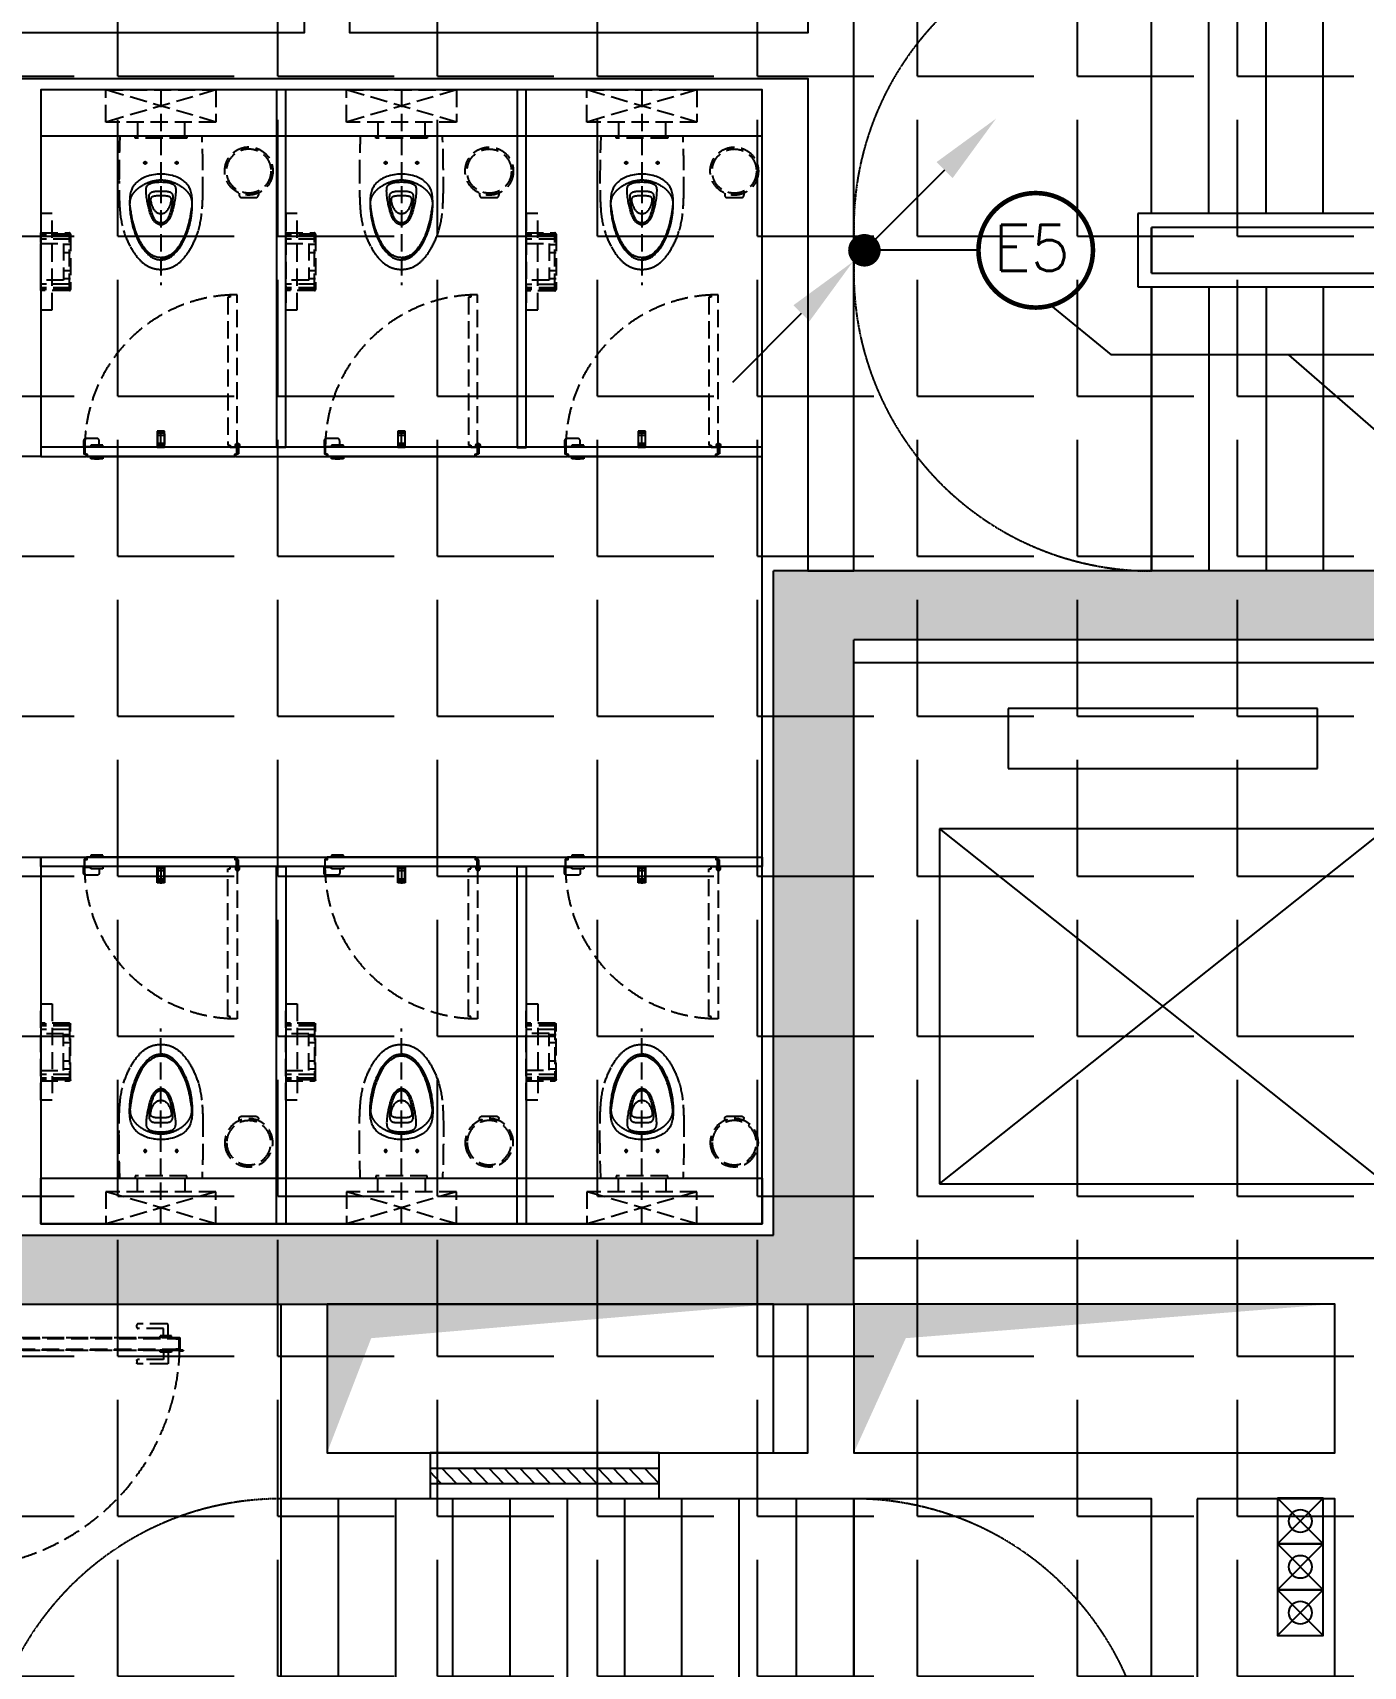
# Model space of a CAD drawing. Extents: x -284868 to 304789, y -137694 to 137894.
# Drawn here: x 137811 to 143621, y -6424 to 707 of the extents above; entities that cross this region are included whole.
import ezdxf
from ezdxf.enums import TextEntityAlignment as Align

# ---------------------------------------------------------------- set-up
doc = ezdxf.new("R2010")
doc.units = 0
doc.linetypes.add('DASH', pattern=[0.35, 0.25, -0.1])
doc.layers.get('0').update_dxf_attribs({"linetype": 'CONTINUOUS'})
for name, color, linetype in [('0-墙', 4, 'CONTINUOUS'), ('0-墙(矮)', 2, 'CONTINUOUS'), ('0-建筑柱体', 251, 'CONTINUOUS'), ('0-消防栓(给排水)', 9, 'CONTINUOUS'), ('0-电梯', 3, 'CONTINUOUS'), ('0-窗', 11, 'CONTINUOUS'), ('0-非设计区域', 251, 'CONTINUOUS'), ('1P-DOOR-门扇', 2, 'CONTINUOUS'), ('3T-SIF-卫生间地面洁具五金', 1, 'CONTINUOUS'), ('4RC-S-天花造型', 3, 'CONTINUOUS'), ('DIM-应急', 1, 'CONTINUOUS'), ('EQUIP-照明', 3, 'CONTINUOUS'), ('P-完成面', 42, 'CONTINUOUS'), ('P-平面家具', 3, 'CONTINUOUS'), ('P-平面家具（到顶）', 2, 'CONTINUOUS'), ('P-平面楼梯', 3, 'CONTINUOUS'), ('P-门扇', 6, 'CONTINUOUS'), ('T-OT01-EQPM', 3, 'CONTINUOUS'), ('电气-标注', 7, 'CONTINUOUS')]:
    doc.layers.add(name, color=color, linetype=linetype)
doc.styles.add('_TEL_DIM', font='SIMPLEX', dxfattribs={"width": 0.8, "height": 3.5, "bigfont": 'HZTXT'})
doc.styles.get("Standard").update_dxf_attribs({"font": 'GBENOR', "bigfont": 'GBCBIG'})

# ---------------------------------------------------------------- blocks, each defined once
blk = doc.blocks.new('213r5467')
for p, q in [((-90909.2, -260063), (-90909.2, -260325.5)), ((-89559.2, -260063), (-90909.2, -260063)), ((-89559.2, -260325.5), (-89559.2, -260063)), ((-90909.2, -260325.5), (-89559.2, -260325.5)), ((-91209.2, -260588), (-91209.2, -262138)), ((-89259.2, -260588), (-91209.2, -260588)), ((-91209.2, -260588), (-89259.2, -262138)), ((-91209.2, -262138), (-89259.2, -260588)), ((-89259.2, -262138), (-89259.2, -260588)), ((-91209.2, -262138), (-89259.2, -262138))]:
    blk.add_line(p, q)
blk.add_lwpolyline([(-88884.2, -262463), (-91584.2, -262463), (-91584.2, -259863), (-88884.2, -259863), (-88884.2, -262463)])
blk = doc.blocks.new('sgASGHHHH')
for points in [[(-94645.8, -904374), (-94145.8, -904074), (-102995.8, -904074), (-102645.8, -904374)], [(-102995.8, -906974), (-102645.8, -907274), (-102645.8, -904374), (-102995.8, -904074)], [(-108645.8, -906974), (-109045.8, -907274), (-102645.8, -907274), (-102995.8, -906974)]]:
    blk.add_hatch(color=256).paths.add_polyline_path(points)
at = {"color": 4}
for p, q in [((-94145.8, -904074), (-102995.8, -904074)), ((-102995.8, -906974), (-102995.8, -904074)), ((-94645.8, -904374), (-102645.8, -904374)), ((-102645.8, -907274), (-102645.8, -904374)), ((-108645.8, -906974), (-102995.8, -906974)), ((-109045.8, -907274), (-102645.8, -907274))]:
    blk.add_line(p, q, dxfattribs=at)
blk = doc.blocks.new('A$C10332E08')
for p, q in [((250, 0), (0, 250)), ((250, 250), (0, 0))]:
    blk.add_line(p, q)
blk.add_lwpolyline([(0, 250), (250, 250), (250, 0), (0, 0)], close=True)
blk = doc.blocks.new('A$C2AC726D9')
for centre in [(18999.9, -23250), (18999.9, -23450), (18999.9, -23650)]:
    blk.add_circle(centre, 50)
at = {"xscale": -0.8000000000000087, "yscale": 0.8000000000000087, "zscale": 0.8, "rotation": 90}
for p in [(19099.9, -23150), (19099.9, -23350), (19099.9, -23550)]:
    blk.add_blockref('A$C10332E08', p, dxfattribs=at)
blk = doc.blocks.new('A$C00a7c3ed')
for p, q in [((-3800, -1240), (-3800, 0)), ((-3550, -1240), (-3550, 0)), ((-3300, -1240), (-3300, 0)), ((-3050, -1240), (-3050, 0)), ((-2800, -1240), (-2800, 0)), ((-2550, -1240), (-2550, 0)), ((-2300, -1240), (-2300, 0)), ((-2050, -1240), (-2050, 0)), ((-1800, -1240), (-1800, 0)), ((-1550, -1240), (-1550, 0)), ((-1300, -1240), (-1300, 0)), ((-1300, 0), (-1300, -1240)), ((-3860, -1240), (-3860, -1560)), ((-1240, -1240), (-3860, -1240)), ((-1240, -1560), (-1240, -1240)), ((-1300, -1300), (-3800, -1300)), ((-3800, -1300), (-3800, -1500)), ((-1300, -1300), (-3800, -1300)), ((-3800, -1500), (-3800, -1300)), ((-1300, -1500), (-1300, -1300)), ((-1300, -1300), (-1300, -1500)), ((-3860, -1560), (-3073.4, -1560)), ((-3800, -1500), (-3108, -1500)), ((-3800, -1500), (-3108, -1500)), ((-3800, -1560), (-3800, -2800)), ((-3550, -1560), (-3550, -2800)), ((-3300, -1560), (-3300, -2800)), ((-3108, -1500), (-2769.9, -2085.6)), ((-2992.5, -1500), (-1300, -1500)), ((-2992.5, -1500), (-2669.9, -2058.8)), ((-2992.5, -1500), (-1300, -1500)), ((-2957.9, -1560), (-1240, -1560)), ((-2800, -1560), (-2800, -1833.5)), ((-2550, -1560), (-2550, -2266.5)), ((-2300, -1560), (-2300, -2699.5)), ((-2050, -1560), (-2050, -2800)), ((-1800, -1560), (-1800, -2800)), ((-1550, -1560), (-1550, -2800)), ((-1300, -1560), (-1300, -2800)), ((-1300, -1560), (-1300, -2800)), ((-3050, -1600.5), (-3050, -2800)), ((-2800, -2033.5), (-2800, -2800)), ((-2597.6, -2039.4), (-2770.5, -2245.5)), ((-2769.9, -2085.6), (-2597.6, -2039.4)), ((-2770.5, -2245.5), (-2590.1, -2197.1)), ((-2590.1, -2197.1), (-2242, -2800)), ((-2690.1, -2223.9), (-2357.5, -2800)), ((-2550, -2466.5), (-2550, -2800))]:
    blk.add_line(p, q)
at = {"linetype": 'DASH'}
for points in [[(-3800, 0, 0.414206), (-5100, -1300)], [(-1300, 0, -0.414214), (0, -1300)], [(-3800, -2800, -0.41422), (-5100, -1500)], [(-1300, -2800, 0.414214), (0, -1500)]]:
    blk.add_lwpolyline(points, format="xyb", dxfattribs=at)
for points in [[(-3925, -650, 0, 0, 0), (-604.2, -650, 0, 0, 0), (-604.2, -2072.6, 0, 0, 0), (-2550, -2072.6, 0, 80, 0), (-2250, -2072.6, 0, 0, 0)], [(-4480, -1147.5, 0, 0, 0), (-4480, -1560, 0, 80, 0), (-4480, -1260, 0, 0, 0)], [(-3925, -2073.2, 0, 0, 0), (-2800, -2073.2, 0, 80, 0), (-3100, -2073.2, 0, 0, 0)]]:
    blk.add_lwpolyline(points, format="xyseb")
for points in [[(-5150, -1240), (-3860, -1240), (-3860, -1560), (-5150, -1560)], [(-1240, -1240), (0, -1240), (0, -1560), (-1240, -1560)]]:
    blk.add_lwpolyline(points, close=True)
blk = doc.blocks.new('$WINLIB2D$00000039')
at = {"color": 0}
for points in [[(-0.5, 0.5), (-0.5, -0.5)], [(0.5, 0.5), (-0.5, 0.5)], [(0.5, -0.5), (0.5, 0.5)], [(-0.5, 0.1667), (0.5, 0.1667)], [(-0.3839, -0.1667), (-0.448, 0.1667)], [(-0.3159, -0.1667), (-0.38, 0.1667)], [(-0.2479, -0.1667), (-0.312, 0.1667)], [(-0.1799, -0.1667), (-0.244, 0.1667)], [(-0.1119, -0.1667), (-0.176, 0.1667)], [(-0.0439, -0.1667), (-0.108, 0.1667)], [(0.0241, -0.1667), (-0.04, 0.1667)], [(0.0921, -0.1667), (0.028, 0.1667)], [(0.16, -0.1667), (0.0959, 0.1667)], [(0.228, -0.1667), (0.1639, 0.1667)], [(0.296, -0.1667), (0.2319, 0.1667)], [(0.364, -0.1667), (0.2999, 0.1667)], [(0.432, -0.1667), (0.3679, 0.1667)], [(0.5, -0.1667), (0.4359, 0.1667)], [(-0.4519, -0.1667), (-0.5, 0.0836)], [(-0.5, -0.1667), (0.5, -0.1667)], [(0.5, -0.5), (-0.5, -0.5)]]:
    blk.add_lwpolyline(points, dxfattribs=at)
blk = doc.blocks.new('A$C74d47d92')
for p, q in [((-4850, -1240), (-4850, 0)), ((-4850, -1240), (-4850, 0)), ((-4600, -1240), (-4600, 0)), ((-4350, -1240), (-4350, 0)), ((-4100, -1240), (-4100, 0)), ((-3850, -1240), (-3850, 0)), ((-3600, -1240), (-3600, 0)), ((-3059.9, -602.9), (-3408, 0)), ((-2959.9, -576.1), (-3292.5, 0)), ((-3100, -333.5), (-3100, 0)), ((-2850, -766.5), (-2850, 0)), ((-2600, -1199.5), (-2600, 0)), ((-2350, -1240), (-2350, 0)), ((-2100, -1240), (-2100, 0)), ((-1850, -1240), (-1850, 0)), ((-3350, -1240), (-3350, -100.5)), ((-3100, -1240), (-3100, -533.5)), ((-2879.5, -554.5), (-3059.9, -602.9)), ((-3052.4, -760.6), (-2879.5, -554.5)), ((-2880.1, -714.4), (-3052.4, -760.6)), ((-2657.5, -1300), (-2980.1, -741.2)), ((-2542, -1300), (-2880.1, -714.4)), ((-2850, -1240), (-2850, -966.5)), ((-2692.1, -1240), (-4910, -1240)), ((-4910, -1240), (-4910, -1560)), ((-1790, -1240), (-2576.6, -1240)), ((-1790, -1560), (-1790, -1240)), ((-2657.5, -1300), (-4850, -1300)), ((-2657.5, -1300), (-4850, -1300)), ((-4850, -1300), (-4850, -1500)), ((-4850, -1500), (-4850, -1300)), ((-1850, -1300), (-2542, -1300)), ((-1850, -1300), (-2542, -1300)), ((-1850, -1500), (-1850, -1300)), ((-1850, -1300), (-1850, -1500)), ((-4910, -1560), (-1790, -1560)), ((-4850, -1500), (-1850, -1500)), ((-4850, -1500), (-1850, -1500)), ((-4850, -1560), (-4850, -2800)), ((-4850, -2800), (-4850, -1560)), ((-4600, -1560), (-4600, -2800)), ((-4350, -1560), (-4350, -2800)), ((-4100, -1560), (-4100, -2800)), ((-3850, -1560), (-3850, -2800)), ((-3600, -1560), (-3600, -2800)), ((-3350, -1560), (-3350, -2800)), ((-3100, -1560), (-3100, -2800)), ((-2850, -1560), (-2850, -2800)), ((-2600, -1560), (-2600, -2800)), ((-2350, -1560), (-2350, -2800)), ((-2100, -1560), (-2100, -2800)), ((-1850, -1560), (-1850, -2800))]:
    blk.add_line(p, q)
at = {"linetype": 'DASH'}
for points in [[(-4850, 0, 0.414214), (-6150, -1300), (-6150, -1500, 0.414214), (-4850, -2800)], [(-1850, 0, -0.414214), (-550, -1300), (-550, -1500, -0.414214), (-1850, -2800)]]:
    blk.add_lwpolyline(points, format="xyb", dxfattribs=at)
for points in [[(-1725, -2150, 0, 0, 0), (-5500, -2150, 0, 0, 0), (-5500, -650, 0, 0, 0), (-3100, -650, 0, 80, 0), (-3400, -650, 0, 0, 0)], [(-1725, -650, 0, 0, 0), (-2850, -650, 0, 80, 0), (-2550, -650, 0, 0, 0)]]:
    blk.add_lwpolyline(points, format="xyseb")
blk = doc.blocks.new('A$C31043D8C')
at = {"layer": 'P-门扇', "color": 251, "linetype": 'DASH', "ltscale": 300}
for p, q in [((-25, 0), (-25, -6)), ((-25, 0), (25, 0)), ((25, 0), (25, -6)), ((-23, -8), (23, -8)), ((-10, -8), (-10, -55)), ((-5, -60), (122, -60)), ((10, -8), (10, -40)), ((10, -40), (122, -40)), ((127, -45), (127, -55))]:
    blk.add_line(p, q, dxfattribs=at)
for centre, radius, start, end in [((-23, -6), 2, 180, 270), ((-5, -55), 5, 180, 270), ((23, -6), 2, 270, 0), ((122, -45), 5, 0, 90), ((122, -55), 5, 270, 0)]:
    blk.add_arc(centre, radius, start, end, dxfattribs=at)
blk = doc.blocks.new('*U277')
at = {"layer": 'P-门扇', "linetype": 'DASH', "ltscale": 300}
h = blk.add_hatch(dxfattribs=at)
h.set_pattern_fill('ANSI37', color=251, scale=0.5, style=0)
h.set_pattern_definition([(45, (-0.1692, 11.7), (-1.12253, 1.12253), []), (135, (-0.1692, 11.7), (-1.12253, -1.12253), [])])
h.paths.add_polyline_path([(2.3, 11.7), (2.3, 41.7), (-0.2, 41.7), (-0.2, 11.7)])
h = blk.add_hatch(dxfattribs=at)
h.set_pattern_fill('ANSI37', color=251, scale=0.2, style=0)
h.set_pattern_definition([(45, (1001.9, 55.1438), (-0.449013, 0.449013), []), (135, (1001.9, 55.1438), (-0.449013, -0.449013), [])])
h.paths.add_polyline_path([(1001.9, 56), (1013.9, 56), (1013.9, 55.1), (1001.9, 55.1)])
at = {"layer": 'P-门扇', "color": 251, "linetype": 'DASH', "ltscale": 300}
for points in [[(2.3, 11.7), (2.3, 41.7), (-0.2, 41.7), (-0.2, 11.7)], [(0.8, 54.2), (999.2, 54.2), (999.2, 51.2), (0.8, 51.2)], [(0.8, 3.8), (999.2, 3.8), (999.2, 0.8), (0.8, 0.8)], [(1001.9, 56), (1013.9, 56), (1013.9, 55.1), (1001.9, 55.1)]]:
    blk.add_lwpolyline(points, close=True, dxfattribs=at)
for points in [[(999.2, 57.6), (999.2, 0.8), (0.8, 0.8), (0.8, 10.8), (3.3, 10.8), (3.3, 24.1), (2.4, 24.1), (2.4, 11.6), (0, 11.6), (0, 0), (1000, 0), (1000, 56.8), (1015.7, 56.8, 0.995191), (1015.7, 57.6), (997.9, 57.6, 0.414214), (997.7, 57.4), (997.7, 55.2, -0.414214), (996.7, 54.2), (0.8, 54.2), (0.8, 42.5), (3.3, 42.5), (3.3, 24.2), (2.4, 24.2), (2.4, 41.8), (0, 41.8), (0, 55), (996.7, 55, 0.414214), (996.9, 55.2), (996.9, 57.4, -0.414214), (997.9, 58.4), (1015.7, 58.4, -1), (1015.7, 56), (1001.9, 56), (1001.9, 56.8)], [(6.5, 5), (19.8, 5), (19.8, 3.8), (19.8, 5), (6.5, 5, -0.414214), (6, 5.5), (6, 49.5, -0.414214), (6.5, 50), (19.8, 50), (19.8, 51.2), (6.5, 51.2, 0.414214), (4.8, 49.5), (4.8, 5.8, 0.414214), (6.8, 3.8), (19.8, 3.8)], [(996, 5), (982.7, 5), (982.7, 3.8), (982.7, 5), (996, 5, 0.414214), (996.5, 5.5), (996.5, 49.5, 0.414214), (996, 50), (982.7, 50), (982.7, 51.2), (996, 51.2, -0.414214), (997.7, 49.5), (997.7, 5.8, -0.414214), (995.7, 3.8), (982.7, 3.8)]]:
    blk.add_lwpolyline(points, format="xyb", dxfattribs=at)
at = {"layer": '1P-DOOR-门扇', "color": 8, "linetype": 'ByBlock', "rotation": 180}
blk.add_blockref('A$C31043D8C', (940, 55), dxfattribs=at)
at = {"layer": '1P-DOOR-门扇', "color": 8, "linetype": 'ByBlock', "xscale": -1}
blk.add_blockref('A$C31043D8C', (940, 0), dxfattribs=at)
blk = doc.blocks.new('A$C17BF23A8')
at = {"layer": 'P-平面家具', "color": 251, "linetype": 'DASH', "ltscale": 300}
for p, q in [((240, 25), (-240, -115)), ((240, -115), (-240, 25))]:
    blk.add_line(p, q, dxfattribs=at)
blk.add_lwpolyline([(240, -115), (-240, -115), (-240, 25), (240, 25)], close=True, dxfattribs=at)
for points in [[(0, 25), (0, -827.1)], [(-102.9, -115), (-102.9, -175)], [(103.9, -175), (103.9, -115)], [(135.1, -473), (134.1, -482.1), (132.9, -491.1), (132.4, -494.8), (130.3, -509.1), (129.5, -514.1), (127.2, -527), (125.4, -536), (123.6, -544.9), (122.5, -549.2), (119.9, -559.8), (117.1, -570), (114.1, -580), (110.8, -589.9), (108.2, -597.2), (105.2, -605), (101.5, -614.2), (99.9, -617.8), (96.2, -625.8), (92.6, -633.3), (88.9, -640.2), (85.2, -646.7), (82.9, -650.4), (79, -656.3), (75.1, -661.8), (71.7, -666.1), (67.6, -671.1), (63.4, -675.7), (62.8, -676.4), (58.5, -680.6), (54.3, -684.5), (50, -688.1), (47.7, -689.9), (43.4, -692.9), (39.1, -695.7), (34.8, -698.1), (31, -700), (26.6, -701.9), (22.3, -703.5), (18, -704.8), (13.5, -705.9), (8.9, -706.6), (4.4, -707.1), (0, -707.4), (-4.5, -707.1), (-9, -706.6), (-13.6, -705.9), (-18, -704.8), (-22.4, -703.5), (-26.7, -701.9), (-31, -700), (-34.9, -698.1), (-39.2, -695.7), (-43.5, -692.9), (-47.8, -689.9), (-50, -688.1), (-54.3, -684.5), (-58.6, -680.6), (-62.8, -676.4), (-63.4, -675.7), (-67.7, -671.1), (-71.8, -666.1), (-75.1, -661.8), (-79.1, -656.3), (-82.9, -650.4), (-85.2, -646.7), (-89, -640.2), (-92.6, -633.3), (-96.3, -625.8), (-99.9, -617.8), (-101.5, -614.2), (-105.2, -605), (-108.2, -597.2), (-110.8, -589.9), (-114.1, -580), (-117.1, -570), (-119.9, -559.8), (-122.6, -549.2), (-123.6, -544.9), (-125.5, -536), (-127.2, -527), (-129.5, -514.1), (-130.3, -509.1), (-132.4, -494.8), (-133, -491.1), (-134.1, -482.1), (-135.3, -471.8), (-135.1, -469.2), (-135.1, -468.2), (-135.1, -467.3), (-135, -466.4), (-134.9, -465.5), (-134.9, -464.5), (-134.8, -463.5), (-134.7, -462.6), (-134.6, -461.6), (-134.5, -460.7), (-134.3, -459.7), (-134.2, -458.7), (-133.8, -456.7), (-133.6, -455.6), (-133.4, -454.6), (-133.1, -453.6), (-132.9, -452.5), (-132.6, -451.5), (-132, -449.4), (-131.7, -448.3), (-131.3, -447.3), (-130.9, -446.2), (-130.6, -445.1), (-130.2, -444), (-129.7, -442.9), (-129.2, -441.9), (-128.8, -440.8), (-128.3, -439.7), (-127.8, -438.6), (-127.3, -437.5), (-126.7, -436.5), (-126.1, -435.4), (-125.5, -434.3), (-124.8, -433.2), (-124.2, -432.1), (-123.5, -431), (-122.7, -429.8), (-122, -428.7), (-121.2, -427.5), (-120.4, -426.4), (-119.6, -425.3), (-118.7, -424), (-117.8, -422.9), (-116.9, -421.7), (-115.9, -420.5), (-114.8, -419.3), (-113.8, -418.1), (-112.7, -416.8), (-111.6, -415.6), (-110.4, -414.3), (-109.2, -413.1), (-107.9, -411.8), (-106.6, -410.6), (-105.3, -409.3), (-103.9, -408.1), (-102.5, -406.8), (-101.1, -405.6), (-99.6, -404.5), (-98.2, -403.2), (-96.7, -402.1), (-95.2, -400.9), (-93.7, -399.7), (-92.1, -398.6), (-90.4, -397.5), (-88.8, -396.3), (-87.1, -395.2), (-85.3, -394), (-83.5, -392.9), (-81.7, -391.8), (-79.8, -390.6), (-77.9, -389.5), (-76, -388.4), (-73.9, -387.3), (-71.9, -386.2), (-69.9, -385.1), (-67.7, -384.1), (-65.6, -383.1), (-63.4, -382.1), (-61.2, -381.1), (-59, -380.1), (-56.7, -379.2), (-52.9, -377.7), (-52.6, -377.6), (-50.8, -376.9), (-49.8, -376.6), (-48.3, -376), (-46.7, -375.4), (-45.1, -374.9), (-43.5, -374.3), (-41.8, -373.8), (-40.2, -373.3), (-38.5, -372.8), (-36.8, -372.4), (-35, -371.9), (-35, -371.9), (-34.8, -371.9), (-34.6, -371.8), (-34.5, -371.8), (-34.3, -371.8), (-34.1, -371.8), (-33.9, -371.7), (-33.7, -371.7), (-32.9, -371.6), (-32.6, -371.6), (-32.4, -371.6), (-32.2, -371.5), (-31.9, -371.5), (-31.8, -371.5), (-31.5, -371.4), (-31.4, -371.4), (-31.3, -371.4), (-27.1, -370.5), (-25, -370.1), (-22.8, -369.7), (-20.7, -369.4), (-18.6, -369.1), (-16.5, -368.8), (-14.4, -368.6), (-12.3, -368.4), (-10.2, -368.2), (-8.1, -368.1), (-6.1, -368), (-4, -367.9), (-1.9, -367.9), (0.1, -367.8), (1.9, -367.9), (3.9, -367.9), (6, -368), (8.1, -368), (10.2, -368.2), (12.3, -368.4), (14.4, -368.6), (16.5, -368.8), (18.6, -369.1), (20.7, -369.4), (22.8, -369.7), (24.9, -370.1), (27.1, -370.5), (29.2, -370.9), (31.3, -371.4), (31.5, -371.4), (31.7, -371.5), (31.9, -371.5), (32.1, -371.5), (32.4, -371.6), (32.6, -371.6), (32.8, -371.6), (33.7, -371.7), (34, -371.7), (34.1, -371.8), (34.4, -371.8), (34.6, -371.8), (34.8, -371.9), (34.9, -371.9), (35.2, -371.9), (36.7, -372.4), (38.4, -372.8), (40.1, -373.3), (41.8, -373.8), (43.4, -374.3), (45.1, -374.9), (46.7, -375.4), (48.3, -376), (49.7, -376.5), (50.2, -376.7), (52, -377.3), (55, -378.5), (56.7, -379.2), (59, -380.1), (61.2, -381.1), (63.4, -382.1), (65.6, -383.1), (67.7, -384.1), (69.8, -385.1), (71.9, -386.2), (73.9, -387.3), (75.9, -388.4), (77.9, -389.5), (79.8, -390.6), (81.7, -391.8), (83.5, -392.9), (85.3, -394), (87.1, -395.2), (88.8, -396.3), (90.4, -397.5), (92.1, -398.6), (93.6, -399.7), (95.2, -400.9), (96.7, -402.1), (98.2, -403.2), (99.6, -404.5), (101.1, -405.6), (102.5, -406.8), (103.9, -408.1), (105.3, -409.3), (106.6, -410.6), (107.9, -411.8), (109.1, -413.1), (110.4, -414.3), (111.5, -415.6), (112.7, -416.8), (113.7, -418.1), (114.8, -419.3), (115.8, -420.5), (116.8, -421.7), (117.8, -422.9), (118.7, -424), (119.6, -425.3), (120.4, -426.4), (121.2, -427.5), (122, -428.7), (122.8, -429.8), (123.5, -431), (124.2, -432.1), (124.8, -433.2), (125.4, -434.3), (126.1, -435.4), (126.6, -436.5), (127.2, -437.5), (127.8, -438.6), (128.3, -439.7), (128.7, -440.8), (129.3, -441.9), (129.7, -442.9), (130.1, -444), (130.6, -445.1), (131, -446.2), (131.3, -447.2), (131.7, -448.3), (132, -449.4), (132.3, -450.4), (132.6, -451.5), (132.9, -452.5), (133.1, -453.6), (133.3, -454.6), (133.6, -455.6), (133.8, -456.7), (134, -457.7), (134.2, -458.7), (134.3, -459.7), (134.4, -460.7), (134.6, -461.6), (134.7, -462.6), (134.8, -463.5), (134.9, -464.5), (135, -466.4), (135, -467.3), (135.1, -468.2), (135.1, -469.2), (135.2, -470.1), (135.2, -478.2), (135.1, -482.5), (134.9, -486.8), (134.7, -491.2), (134.2, -500), (133.8, -504.4), (133.4, -508.8), (133, -513.3), (132.4, -517.7), (131.9, -522.1), (131.3, -526.5), (130.6, -530.9), (129.9, -535.2), (129.2, -539.5), (128.4, -543.7), (127.5, -547.9), (126.7, -552), (125.8, -556.1), (124.8, -560), (123.9, -563.9), (122.9, -567.7), (121.8, -571.4), (120.8, -575.1), (119.7, -578.7), (118.6, -582.3), (117.5, -585.8), (116.4, -589.2), (115.2, -592.6), (114, -595.9), (112.8, -599.3), (111.5, -602.5), (110.3, -605.7), (109.1, -608.9), (107.7, -612), (106.4, -615.1), (105.1, -618.1), (103.8, -621.1), (102.4, -624), (101.1, -626.9), (99.7, -629.8), (98.3, -632.6), (97, -635.4), (95.5, -638), (94.2, -640.7), (91.3, -645.8), (89.9, -648.3), (88.5, -650.7), (87, -653.1), (85.6, -655.4), (84.2, -657.6), (82.7, -659.8), (81.2, -662), (79.8, -664), (78.4, -666.1), (76.9, -668.1), (75.5, -670), (74, -671.8), (72.6, -673.7), (69.7, -677.2), (68.3, -678.9), (66.8, -680.6), (65.4, -682.2), (63.9, -683.8), (62.5, -685.3), (61, -686.8), (59.5, -688.2), (58, -689.6), (56.6, -691), (55.1, -692.4), (53.7, -693.7), (52.2, -695), (50.7, -696.2), (49.3, -697.4), (47.8, -698.5), (46.3, -699.6), (44.8, -700.7), (43.4, -701.7), (41.9, -702.7), (40.5, -703.6), (39, -704.6), (37.6, -705.4), (36.2, -706.2), (34.7, -707), (33.3, -707.7), (31.9, -708.4), (30.5, -709.1), (29.1, -709.7), (27.8, -710.3), (26.5, -710.8), (25.1, -711.3), (23.8, -711.7), (22.4, -712.2), (21, -712.6), (19.7, -713), (18.3, -713.4), (16.9, -713.7), (15.5, -713.9), (14.1, -714.2), (12.6, -714.5), (11.2, -714.7), (9.6, -714.9), (8.1, -715.1), (6.5, -715.2), (4.9, -715.3), (3.3, -715.4), (1.6, -715.5), (0, -715.5)], [(0, -559.4), (0, -564.3), (-2.5, -564.2), (-5, -563.8), (-6.4, -563.5), (-9.1, -562.7), (-11.9, -561.5), (-12.5, -561.3), (-15.4, -559.8), (-18.1, -558.1), (-21.1, -555.9), (-23.2, -554.2), (-26.1, -551.6), (-27.8, -549.9), (-30.5, -546.9), (-31.9, -545.1), (-34.5, -541.6), (-36.8, -537.9), (-38.8, -534.3), (-40.9, -530), (-43, -525.2), (-44, -522.7), (-46, -517), (-48, -510.6), (-50.2, -502.7), (-51.4, -498.2), (-54.9, -484.2), (-57.4, -473.3), (-57.9, -470.6), (-59.9, -460.7), (-60.5, -457.2), (-61.9, -448.1), (-62.5, -444), (-63.5, -435.4), (-63.9, -430.3), (-64.4, -422.7), (-64.6, -416.3), (-64.5, -409.9), (-64.4, -406.8), (-64.4, -406.6), (-64.1, -403.7), (-64.1, -403.2), (-63.5, -400.7), (-63.4, -400.1), (-62.5, -397.8), (-61.5, -395.5), (-60.9, -394.4), (-59.5, -392.4), (-57.9, -390.5), (-56, -388.7), (-55.2, -387.9), (-52.5, -386.3), (-49.6, -384.7), (-48.9, -384.4), (-45.6, -383), (-42.3, -381.8), (-38.1, -380.6), (-33.5, -379.5), (-28.5, -378.6), (-22.8, -377.9), (-17.1, -377.3), (-14.3, -377.1), (-8.6, -376.9), (-2.9, -376.8), (0, -376.8)], [(45.6, -424.6), (46.3, -425.3), (47.6, -426.9), (48.7, -428.6), (49.6, -430.7), (50, -431.9), (50.8, -434.6), (51.3, -437.5), (51.3, -437.9), (51.7, -441.4), (51.7, -444.5), (51.7, -447.9), (51.5, -451.3), (51, -457.6), (50.9, -458), (50.2, -464.4), (49.4, -470.6), (48.3, -476.6), (47.2, -482.5), (45.9, -488.4), (44.5, -494.1), (43, -499.9), (41.3, -505.8), (39.5, -511.8), (37.6, -518), (37.3, -518.7), (35.4, -524.1), (34.7, -525.7), (32.9, -530.1), (31.9, -532.2), (30, -535.9), (28.6, -538.2), (26.6, -541.2), (24.7, -543.5), (22.5, -546), (20.2, -548.1), (17.8, -550.1), (15.1, -551.8), (12.4, -553.2), (11.8, -553.5), (9.1, -554.5), (6.4, -555.3), (5.5, -555.5), (2.8, -555.9), (0, -556), (-2.8, -555.9), (-5.5, -555.5), (-6.4, -555.3), (-9.1, -554.5), (-11.8, -553.5), (-12.4, -553.2), (-15, -551.9), (-17.7, -550.1), (-20.3, -548.1), (-22.5, -546), (-24.7, -543.5), (-26.6, -541.2), (-28.6, -538.2), (-30, -535.9), (-31.9, -532.2), (-32.9, -530.1), (-34.8, -525.7), (-35.4, -524.1), (-37.4, -518.7), (-37.6, -518), (-39.5, -511.8), (-41.3, -505.8), (-43, -499.9), (-44.5, -494.1), (-45.9, -488.4), (-47.2, -482.5), (-48.4, -476.6), (-49.4, -470.6), (-50.3, -464.4), (-51, -458), (-51, -457.6), (-51.5, -451.3), (-51.7, -447.9), (-51.8, -444.5), (-51.7, -441.4), (-51.4, -437.9), (-51.3, -437.5), (-50.8, -434.6), (-50.1, -431.9), (-49.7, -430.7), (-48.7, -428.6), (-47.7, -426.9), (-46.4, -425.3), (-45.7, -424.6)], [(-45.7, -424.6), (-44.9, -423.8), (-43.8, -423), (-42.5, -422.2), (-41.3, -421.5), (-38.9, -420.4), (-38.6, -420.2), (-35.7, -419.3), (-32.4, -418.4), (-28.7, -417.8), (-25.7, -417.4), (-21, -417.1), (-18.8, -416.9), (-17, -416.9), (-11.9, -416.8), (-10.3, -416.9), (-5.6, -416.9), (-2.7, -417), (0, -417), (2.7, -417), (5.6, -416.9), (7.1, -416.9), (11.9, -416.8), (13.6, -416.8), (18.8, -416.9), (21, -417.1), (25.7, -417.4), (28.7, -417.8), (32.4, -418.4), (35.6, -419.2), (35.7, -419.3), (38.5, -420.2), (38.9, -420.4), (41.3, -421.5), (42.6, -422.2), (43.7, -423), (44.8, -423.8), (45.6, -424.6)], [(0, -376.8), (2.8, -376.8), (8.5, -376.9), (14.2, -377.1), (17.1, -377.3), (22.8, -377.9), (28.4, -378.6), (33.4, -379.5), (38, -380.6), (42.3, -381.8), (45.5, -383), (48.9, -384.4), (49.7, -384.7), (52.6, -386.3), (55.1, -387.9), (56, -388.7), (57.9, -390.5), (59.5, -392.4), (60.9, -394.5), (61.5, -395.5), (62.6, -397.8), (63.3, -400.1), (63.5, -400.7), (64, -403.2), (64.1, -403.7), (64.4, -406.6), (64.4, -406.8), (64.5, -409.9), (64.5, -416.3), (64.3, -422.7), (63.8, -430.3), (63.4, -435.4), (62.4, -444), (61.9, -448.1), (60.5, -457.2), (59.8, -460.7), (57.9, -470.6), (57.3, -473.3), (54.9, -484.2), (54.5, -485.8), (51.3, -498.2), (50.2, -502.7), (48, -510.6), (45.9, -517), (43.9, -522.7), (43, -525.2), (40.9, -530), (38.8, -534.3), (36.7, -537.9), (34.4, -541.6), (31.9, -545.1), (30.5, -546.9), (27.8, -549.9), (26.1, -551.6), (23.1, -554.3), (21, -555.9), (18, -558.1), (15.3, -559.8), (12.4, -561.3), (11.9, -561.5), (9.1, -562.7), (6.4, -563.5), (5, -563.8), (2.4, -564.2), (0, -564.3)], [(45.3, -453), (45.2, -452.4), (45.1, -451.2), (45, -450.6), (44.9, -450), (44.7, -449.4), (44.5, -448.8), (44.4, -448.5), (44.2, -447.9), (43.9, -447.4), (43.9, -447.2), (43.2, -446.1), (42.2, -444.8), (41, -443.7), (39.9, -442.9), (38.2, -442), (37.4, -441.7), (35, -440.8), (34.6, -440.7), (31.8, -439.9), (29, -439.2), (26.1, -438.6), (23.2, -438.2), (18.9, -437.9), (17.4, -437.8), (12.8, -437.6), (11.6, -437.6), (7, -437.5), (2.3, -437.5), (0, -437.5), (-2.3, -437.5), (-7, -437.5), (-11.7, -437.6), (-12.8, -437.6), (-17.5, -437.8), (-18.9, -437.9), (-23.3, -438.2), (-26.1, -438.6), (-29, -439.2), (-31.8, -439.9), (-34.6, -440.7), (-35, -440.8), (-37.4, -441.7), (-38.2, -442), (-40, -442.9), (-41, -443.7), (-42.3, -444.8), (-43.2, -446.1), (-43.9, -447.2), (-44, -447.4), (-44.2, -447.9), (-44.5, -448.5), (-44.6, -448.8), (-44.7, -449.4), (-44.9, -450), (-45, -450.6), (-45.2, -451.2), (-45.2, -451.8), (-45.5, -454.9), (-45.4, -453.7), (-45.4, -456.5), (-45.3, -457.5), (-45.2, -458.6), (-45.2, -458.8), (-45, -459.8), (-44.9, -460.9), (-44.8, -461.8), (-44.6, -462.9), (-44.4, -463.9)], [(-44.4, -463.9), (-43.5, -467.8), (-43.1, -469.5), (-42.6, -471.1), (-42.1, -472.8), (-41.6, -474.5), (-41.1, -476.1), (-40.5, -477.7), (-39.9, -479.2), (-39.3, -480.9), (-38.7, -482.4), (-38, -484.1), (-37.3, -485.6), (-35.6, -489.2), (-33.5, -493.1), (-31.3, -496.6), (-29.7, -498.7), (-27.5, -501.6), (-25.4, -503.8), (-23, -506), (-22.9, -506.2), (-20.4, -508.1), (-18, -509.8), (-17.6, -509.9), (-15, -511.3), (-12.3, -512.4), (-9.6, -513.3), (-6.6, -513.9), (-6.2, -513.9), (-3.1, -514.2), (0, -514.4), (3.1, -514.2), (6.3, -513.9), (6.6, -513.9), (9.5, -513.3), (12.3, -512.4), (15, -511.3), (17.6, -509.9), (18, -509.8), (20.4, -508.1), (22.8, -506.2), (23, -506), (25.4, -503.8), (27.4, -501.6), (29.7, -498.7), (31.2, -496.6), (33.4, -493.1), (35.6, -489.2), (37.3, -485.6), (38, -484.1), (38.7, -482.4), (39.3, -480.9), (39.9, -479.2), (40.4, -477.7), (41, -476.1), (41.6, -474.5), (42.1, -472.8), (42.6, -471.1), (43.1, -469.5), (43.5, -467.8), (44.4, -463.9), (44.5, -462.9), (44.8, -461.8), (44.9, -460.9), (45.1, -459.8), (45.2, -458.8), (45.2, -458.6), (45.3, -457.5), (45.4, -456.5), (45.4, -453.6), (45.3, -453)]]:
    blk.add_lwpolyline(points, dxfattribs=at)
at = {"layer": 'P-平面家具', "linetype": 'DASH', "ltscale": 300}
blk.add_lwpolyline([(0, -758.5, -0.033655), (-19.3, -757, -0.091097), (-59, -743.4, -0.083751), (-95.8, -713.7, -0.058961), (-133.2, -659.9, -0.053122), (-163.3, -588.5, -0.053427), (-179.8, -494.7, -0.013365), (-182.8, -430, -0.007187), (-182.8, -307.7, -0.011714), (-179.2, -175), (179.2, -175, -0.011714), (182.8, -307.7, -0.007187), (182.9, -430, -0.013365), (179.8, -494.7, -0.053427), (163.3, -588.5, -0.053122), (133.2, -659.9, -0.058961), (95.8, -713.7, -0.083751), (59, -743.4, -0.091097), (19.3, -757, -0.033655)], format="xyb", close=True, dxfattribs=at)
for points in [[(112.5, -185), (-112.5, -185), (-112.5, -175), (112.5, -175)], [(0, -342.5), (-7.6, -342.6), (-15.3, -343.1), (-16.3, -343.1), (-16.7, -343.2), (-24.5, -344), (-32.4, -345.2), (-33.2, -345.4), (-40.8, -346.9), (-48.2, -348.6), (-49.8, -349), (-56.9, -351.1), (-63.7, -353.4), (-70.2, -355.9), (-76.3, -358.6), (-82.1, -361.5), (-87.6, -364.6), (-92.8, -367.8), (-96.8, -370.7), (-101.4, -374.1), (-105.6, -377.8), (-105.8, -377.9), (-109.7, -381.7), (-113.3, -385.7), (-116.6, -389.7), (-117.1, -390.4), (-120.1, -394.6), (-122.7, -399), (-125.1, -403.5), (-127.2, -408), (-129.1, -413), (-130.9, -418.3), (-130.9, -418.6), (-132.5, -424.3), (-133.8, -430.6), (-134.5, -434.5), (-135.5, -441.4), (-136.2, -448.9), (-136.4, -450.6), (-136.8, -458.8), (-136.9, -466.8), (-136.9, -476.2), (-136.6, -483), (-135.9, -493.7), (-135.5, -499.2), (-135.1, -503.6), (-133.9, -515.3), (-133.2, -520.3), (-131.6, -531.5), (-130.7, -536.7), (-128.7, -547.4), (-128.5, -548.3), (-126.2, -558.7), (-123.6, -568.9), (-120.7, -578.9), (-117.6, -588.8), (-115.6, -594.3), (-112, -604.1), (-109.8, -609.5), (-105.6, -619.3), (-103.3, -624.4), (-100.4, -630.5), (-96.2, -638.9), (-92.5, -645.6), (-88.1, -653), (-83.7, -660), (-79.1, -666.5), (-78.7, -667.2), (-73.9, -673.5), (-69.1, -679.3), (-67.5, -681.2), (-62.7, -686.4), (-57.9, -691.1), (-54.7, -694.2), (-50, -698.1), (-45.5, -701.5), (-43.2, -703.2), (-38.7, -706), (-35.9, -707.6), (-31.5, -709.8), (-28.3, -711.2), (-24, -712.8), (-19.6, -714.1), (-16.1, -714.9), (-11.5, -715.7), (-6.7, -716.1), (-1.5, -716.4), (0, -716.4), (1.4, -716.4), (6.6, -716.1), (11.5, -715.7), (16.2, -714.9), (19.5, -714.1), (23.9, -712.8), (28.3, -711.2), (31.5, -709.8), (35.8, -707.6), (38.7, -706), (43.1, -703.2), (45.5, -701.5), (50, -698.1), (54.6, -694.2), (57.9, -691.1), (62.7, -686.4), (67.4, -681.2), (69.1, -679.3), (73.9, -673.5), (78.6, -667.2), (79.1, -666.5), (83.7, -660), (88.1, -653), (92.5, -645.6), (96.1, -638.9), (100.4, -630.5), (103.3, -624.4), (105.6, -619.3), (109.8, -609.5), (111.9, -604.1), (115.6, -594.3), (117.5, -588.8), (120.7, -578.9), (123.5, -568.9), (126.1, -558.7), (128.4, -548.3), (128.6, -547.4), (130.7, -536.7), (131.5, -531.5), (133.2, -520.3), (133.8, -515.3), (135.1, -503.6), (135.5, -499.2), (135.9, -493.7), (136.6, -483), (136.8, -476.2), (136.9, -466.8), (136.8, -458.8), (136.3, -450.6), (136.2, -448.9), (135.4, -441.4), (134.4, -434.5), (133.8, -430.6), (132.5, -424.3), (130.9, -418.6), (130.8, -418.3), (129.2, -413), (127.2, -408), (125.1, -403.5), (122.7, -399), (120, -394.6), (117.1, -390.4), (116.5, -389.7), (113.3, -385.7), (109.7, -381.7), (105.7, -377.9), (105.5, -377.8), (101.3, -374.1), (96.8, -370.7), (92.7, -367.8), (87.6, -364.6), (82.1, -361.5), (76.3, -358.6), (70.2, -355.9), (63.7, -353.4), (56.9, -351.1), (49.8, -349), (48.2, -348.6), (40.7, -346.9), (33.1, -345.4), (32.3, -345.2), (24.5, -344), (16.6, -343.2), (16.2, -343.1), (15.3, -343.1), (7.6, -342.6)]]:
    blk.add_lwpolyline(points, close=True, dxfattribs=at)
for centre, radius in [((-68.8, -293.2), 5.41), ((-68.8, -293.2), 4.42), ((68.8, -293.2), 5.41), ((68.8, -293.2), 4.43)]:
    blk.add_circle(centre, radius, dxfattribs=at)
blk = doc.blocks.new('A$C63435B51')
at = {"layer": '4RC-S-天花造型', "color": 8}
for points in [[(2.5, 0), (-667.5, 0)], [(-7.5, -40), (-657.5, -40)]]:
    blk.add_lwpolyline(points, dxfattribs=at)
at = {"layer": 'P-门扇', "color": 251, "linetype": 'DASH', "ltscale": 300}
for p, q in [((-602.2, -39.9), (-622.2, -39.9)), ((-622.2, -49.9), (-602.2, -49.9))]:
    blk.add_line(p, q, dxfattribs=at)
for points in [[(0, 0), (0, 665), (-30, 665), (-30, 655), (-40, 655), (-40, 10), (-30, 10), (-30, 0)], [(-348.5, 0), (-316.5, 0), (-316.5, 71), (-348.5, 71)], [(-638.2, -49.9), (-638.2, -40), (-586.2, -40), (-586.2, -49.9)]]:
    blk.add_lwpolyline(points, close=True, dxfattribs=at)
for points in [[(-332.5, 0), (-332.5, 82.2)], [(-586.2, 0), (-586.2, 9.9), (-638.2, 9.9), (-638.2, 0)], [(-346.9, 53.6), (-318.1, 53.6)], [(-346.9, 17.4), (-318.1, 17.4)]]:
    blk.add_lwpolyline(points, dxfattribs=at)
for points in [[(-602.2, 9.9), (-602.2, 28.4, 0.414214), (-612.2, 38.4), (-660.2, 38.4, 0.414214), (-670.2, 28.4), (-670.2, 3.6), (-638.2, 3.6)], [(-2.2, 0.3), (-2.2, -28.9), (0.8, -28.9, 0.414214), (1.8, -27.9), (1.8, -0.6)], [(5.7, 0.3), (5.7, -28.9), (2.7, -28.9, -0.414214), (1.7, -27.9), (1.7, -0.6)]]:
    blk.add_lwpolyline(points, format="xyb", dxfattribs=at)
at = {"layer": 'P-门扇'}
blk.add_lwpolyline([(0, 0), (-665, 0), (-665, -30), (-655, -30), (-655, -40), (-10, -40), (-10, -30), (0, -30)], close=True, dxfattribs=at)
at = {"layer": 'P-门扇', "color": 251, "linetype": 'DASH', "ltscale": 300}
for points in [[(-347.3, 35.5), (-347.3, 58.2, -0.414214), (-342.3, 63.2), (-332.5, 63.2), (-322.7, 63.2, -0.414214), (-317.7, 58.2), (-317.7, 35.5), (-317.7, 12.8, -0.414214), (-322.7, 7.8), (-332.5, 7.8), (-342.3, 7.8, -0.414214), (-347.3, 12.8)], [(-346.9, 35.5), (-346.9, 58.2, -0.414214), (-342.3, 62.7), (-332.5, 62.7), (-322.7, 62.7, -0.414214), (-318.1, 58.2), (-318.1, 35.5), (-318.1, 12.8, -0.414214), (-322.7, 8.3), (-332.5, 8.3), (-342.3, 8.3, -0.414214), (-346.9, 12.8)]]:
    blk.add_lwpolyline(points, format="xyb", close=True, dxfattribs=at)
for radius in [9.09, 2.24]:
    blk.add_circle((1.8, 8.5), radius, dxfattribs=at)
blk.add_arc((1.1, -0.4), 666.1, 92.49048, 179.96624, dxfattribs=at)
blk = doc.blocks.new('A$C74D9406B')
at = {"layer": 'P-平面家具', "linetype": 'DASH', "ltscale": 300}
blk.add_lwpolyline([(176, 0), (176, -125, -0.414214), (171, -130), (-71, -130, -0.414214), (-76, -125), (-76, 0)], format="xyb", close=True, dxfattribs=at)
at = {"layer": 'P-平面家具', "color": 251, "linetype": 'DASH', "ltscale": 300}
for points in [[(-71, -130), (-71, 0)], [(-63.7, -130), (-63.7, 0)], [(-48.6, -130), (-48.6, 0)], [(148.6, -130), (148.6, 0)], [(163.7, -130), (163.7, 0)], [(171, -130), (171, 0)], [(-76, -125), (176, -125)], [(-24.6, -130), (-24.6, -100)], [(10.4, -130), (10.4, -100)], [(89.6, -130), (89.6, -100)], [(124.6, -130), (124.6, -100)]]:
    blk.add_lwpolyline(points, dxfattribs=at)
at = {"layer": 'P-平面家具', "linetype": 'DASH', "ltscale": 300}
blk.add_lwpolyline([(-30, -100), (-30, 0), (130, 0), (130, -100)], close=True, dxfattribs=at)
blk = doc.blocks.new('dfsdsdggg')
at = {"layer": 'P-平面家具', "linetype": 'DASH', "ltscale": 300}
for p, q in [((-42, -96.2), (-42, -105)), ((-31.5, -115.5), (31.5, -115.5)), ((42, -96.2), (42, -105))]:
    blk.add_line(p, q, dxfattribs=at)
blk.add_circle((0, 0), 105, dxfattribs=at)
at = {"layer": 'P-平面家具', "color": 251, "linetype": 'DASH', "ltscale": 300}
blk.add_circle((0, 0), 96.6, dxfattribs=at)
at = {"layer": 'P-平面家具', "linetype": 'DASH', "ltscale": 300}
for centre, start, end in [((-31.5, -105), 180, 270), ((31.5, -105), 270, 0)]:
    blk.add_arc(centre, 10.5, start, end, dxfattribs=at)
blk = doc.blocks.new('5W')
at = {"const_width": 20}
blk.add_lwpolyline([(14329.4, 16685.9, -1), (14329.4, 16185.9, -1), (14329.4, 16685.9, -0.9514)], format="xyb", dxfattribs=at)
at = {"color": 7, "style": '_TEL_DIM'}
blk.add_attdef('$TEXT$', text='', height=200, dxfattribs=at).set_placement((14311.6, 16446.8), align=Align.MIDDLE_CENTER)
blk = doc.blocks.new('$equip_U$00000092(hejunxin)')
at = {"xscale": 0.002, "yscale": 0.002, "zscale": 0.002}
blk.add_blockref('5W', (-28.659, -32.872), dxfattribs=at).add_auto_attribs({'$TEXT$': 'E5'})
at = {"color": 7, "style": '_TEL_DIM', "flags": 1}
for tag in ['A', 'REMARK']:
    blk.add_attdef(tag, text='', height=0.00002, dxfattribs=at).set_placement((0, 0), align=Align.MIDDLE_CENTER)
blk = doc.blocks.new('$TelecSys$00000079')
for p, q in [((0.7, 0.7), (0, 0)), ((0.104, 0.104), (0.104, 0.104)), ((-0.104, -0.104), (-0.104, -0.104))]:
    blk.add_line(p, q)
at = {"const_width": 0.142}
blk.add_lwpolyline([(-0.071, 0, 1), (0.071, 0, 1)], format="xyb", close=True, dxfattribs=at)
blk.add_solid([(0.63, 0.77), (0.77, 0.63), (1.15, 1.15)])
at = {"width": 0.8, "flags": 9}
blk.add_attdef('A', (0, 0), '', height=0.00002, dxfattribs=at)
blk = doc.blocks.new('$equip_U$00000102(hejunxin)')
blk.add_blockref('$TelecSys$00000079', (0, 0))
at = {"color": 7, "style": '_TEL_DIM', "flags": 1}
for tag in ['A', 'REMARK']:
    blk.add_attdef(tag, text='', height=0.00002, dxfattribs=at).set_placement((0, 0), align=Align.MIDDLE_CENTER)
blk = doc.blocks.new('$TelecSys$00000081')
for p, q in [((0.104, 0.104), (0.104, 0.104)), ((-0.104, -0.104), (-0.104, -0.104)), ((-1.15, -1.15), (-0.55, -0.55))]:
    blk.add_line(p, q)
at = {"const_width": 0.142}
blk.add_lwpolyline([(0.071, 0, 1), (-0.071, 0, 1)], format="xyb", close=True, dxfattribs=at)
blk.add_solid([(-0.62, -0.48), (-0.48, -0.62), (-0.1, -0.1)])
at = {"width": 0.8, "flags": 9}
blk.add_attdef('A', (0, 0), '', height=0.00002, rotation=180, dxfattribs=at)
blk = doc.blocks.new('$equip_U$00000103(hejunxin)')
blk.add_blockref('$TelecSys$00000081', (0, 0))
at = {"color": 7, "style": '_TEL_DIM', "flags": 1}
for tag in ['A', 'REMARK']:
    blk.add_attdef(tag, text='', height=0.00002, dxfattribs=at).set_placement((0, 0), align=Align.MIDDLE_CENTER)

msp = doc.modelspace()

# ---------------------------------------------------------------- hatches: boundary and pattern name
at = {"layer": '0-非设计区域', "ltscale": 3}
h = msp.add_hatch(dxfattribs=at)
h.set_pattern_fill('ANGLE', color=256, scale=100)
h.set_pattern_definition([(0, (-204082.86, 452446.1), (0, 698.5), [508, -190.5]), (90, (-204082.86, 452446.1), (-698.5, 4e-14), [508, -190.5])])
h.paths.add_polyline_path([(134996.5, -11692.7), (149896.5, -11692.7), (149896.5, 6107.3), (134996.5, 6107.3)])

# ---------------------------------------------------------------- linework, layer by layer
at = {"layer": '0-墙'}
for points in [[(141196.5, 1957.3), (141196.5, 707.3), (139196.5, 707.3), (139196.5, 907.3)], [(138996.5, 907.3), (138996.5, 707.3), (137546.5, 707.3), (137546.5, 507.3), (141196.5, 507.3), (141196.5, -1642.7), (141396.5, -1642.7), (141396.5, 1157.3)], [(144096.5, -8692.7), (141396.5, -8692.7), (141396.5, -8492.7), (142696.5, -8492.7), (142696.5, -5692.7), (138896.5, -5692.7), (138896.5, -4842.7), (139096.5, -4842.7), (139096.5, -5492.7), (141196.5, -5492.7), (141196.5, -4842.7), (141396.5, -4842.7), (141396.5, -5492.7), (143496.5, -5492.7), (143496.5, -4842.7), (141396.5, -4842.7), (141396.5, -4642.7), (144096.5, -4642.7)]]:
    msp.add_lwpolyline(points, dxfattribs=at)
at = {"layer": '0-墙', "color": 251}
msp.add_lwpolyline([(141046.5, -4842.7), (139096.5, -4842.7), (139096.5, -5492.7), (141046.5, -5492.7)], close=True, dxfattribs=at)
at = {"layer": '0-墙'}
msp.add_lwpolyline([(142896.5, -5692.7), (142896.5, -8492.7), (143496.5, -8492.7), (143496.5, -5692.7)], close=True, dxfattribs=at)
at = {"layer": '0-墙', "color": 251}
for points in [[(139096.5, -5492.7), (139096.5, -4842.7), (139289.4, -4991.9), (141046.5, -4842.7)], [(141396.5, -5492.7), (141396.5, -4842.7), (141623.6, -4991.9), (143496.5, -4842.7)]]:
    msp.add_solid(points, dxfattribs=at)
at = {"layer": '0-墙(矮)'}
for points in [[(137846.5, 257.3), (140996.5, 257.3), (140996.5, 457.3), (137846.5, 457.3)], [(137846.5, -4292.7), (140996.5, -4292.7), (140996.5, -4492.7), (137846.5, -4492.7)]]:
    msp.add_lwpolyline(points, close=True, dxfattribs=at)
at = {"layer": 'DIM-应急'}
for points in [[(141941.1, -242.7), (141443, -242.7)], [(146297.5, -399.9), (145796.5, -698.6), (142521.5, -698.6), (142257.8, -483.6)]]:
    msp.add_lwpolyline(points, dxfattribs=at)
at = {"layer": 'P-完成面'}
msp.add_lwpolyline([(136496.5, 507.3), (136496.5, 457.3), (136346.5, 457.3), (136346.5, -1892.7), (135446.5, -1892.7), (135446.5, -4492.7), (137696.5, -4492.7), (137696.5, -2892.7), (137846.5, -2892.7), (137846.5, -4492.7), (140996.5, -4492.7), (140996.5, 457.3), (137846.5, 457.3), (137846.5, -1142.7), (137696.5, -1142.7), (137696.5, 457.3), (137546.5, 457.3)], dxfattribs=at)
at = {"layer": 'P-平面家具', "linetype": 'DASH', "ltscale": 300}
for points in [[(137896.5, -502.7), (137896.5, -82.7), (137846.5, -82.7), (137846.5, -502.7)], [(138966.5, -502.7), (138966.5, -82.7), (138916.5, -82.7), (138916.5, -502.7)], [(140016.5, -502.7), (140016.5, -82.7), (139966.5, -82.7), (139966.5, -502.7)], [(137896.5, -3532.7), (137896.5, -3952.7), (137846.5, -3952.7), (137846.5, -3532.7)], [(138966.5, -3532.7), (138966.5, -3952.7), (138916.5, -3952.7), (138916.5, -3532.7)], [(140016.5, -3532.7), (140016.5, -3952.7), (139966.5, -3952.7), (139966.5, -3532.7)]]:
    msp.add_lwpolyline(points, close=True, dxfattribs=at)
at = {"layer": 'P-平面家具（到顶）', "ltscale": 0.5}
for points in [[(138916.5, 457.3), (138876.5, 457.3), (138876.5, -1102.7), (138916.5, -1102.7)], [(139966.5, 457.3), (139926.5, 457.3), (139926.4, -1102.9), (139966.4, -1102.9)], [(138916.5, -4492.7), (138876.5, -4492.7), (138876.5, -2932.7), (138916.5, -2932.7)], [(139966.5, -4492.7), (139926.5, -4492.7), (139926.4, -2932.5), (139966.4, -2932.5)]]:
    msp.add_lwpolyline(points, close=True, dxfattribs=at)
for points in [[(138036.5, -1102.7), (137846.5, -1102.7), (137846.5, -1142.7), (137846.5, -1142.7), (137846.5, -1142.7), (138046.5, -1142.7), (138046.5, -1132.7), (138036.5, -1132.7), (138036.5, -1102.7), (138036.5, -1102.7)], [(139086.5, -1102.7), (138706.5, -1102.7), (138706.5, -1132.7), (138696.5, -1132.7), (138696.5, -1142.7), (139096.5, -1142.7), (139096.5, -1132.7), (139086.5, -1132.7), (139086.5, -1102.7), (139086.5, -1102.7)], [(140136.5, -1102.7), (139756.5, -1102.7), (139756.5, -1132.7), (139746.5, -1132.7), (139746.5, -1142.7), (140146.5, -1142.7), (140146.5, -1132.7), (140136.5, -1132.7), (140136.5, -1102.7), (140136.5, -1102.7)], [(140996.5, -1102.7), (140806.5, -1102.7), (140806.5, -1132.7), (140796.5, -1132.7), (140796.5, -1142.7), (140996.5, -1142.7), (140996.5, -1132.7), (140996.5, -1132.7), (140996.5, -1102.7), (140996.5, -1102.7)], [(138036.5, -2932.7), (137846.5, -2932.7), (137846.5, -2892.7), (137846.5, -2892.7), (137846.5, -2892.7), (138046.5, -2892.7), (138046.5, -2902.7), (138036.5, -2902.7), (138036.5, -2932.7), (138036.5, -2932.7)], [(139086.5, -2932.7), (138706.5, -2932.7), (138706.5, -2902.7), (138696.5, -2902.7), (138696.5, -2892.7), (139096.5, -2892.7), (139096.5, -2902.7), (139086.5, -2902.7), (139086.5, -2932.7), (139086.5, -2932.7)], [(140136.5, -2932.7), (139756.5, -2932.7), (139756.5, -2902.7), (139746.5, -2902.7), (139746.5, -2892.7), (140146.5, -2892.7), (140146.5, -2902.7), (140136.5, -2902.7), (140136.5, -2932.7), (140136.5, -2932.7)], [(140996.5, -2932.5), (140806.5, -2932.5), (140806.5, -2902.5), (140796.5, -2902.5), (140796.5, -2892.5), (140996.5, -2892.5), (140996.5, -2902.5), (140996.5, -2902.5), (140996.5, -2932.5), (140996.5, -2932.5)]]:
    msp.add_lwpolyline(points, dxfattribs=at)
at = {"layer": 'P-门扇', "color": 251, "linetype": 'DASH', "ltscale": 300}
msp.add_arc((137475.2, -5014.7), 978.5, 268.31694, 358.24949, dxfattribs=at)
at = {"layer": '电气-标注'}
msp.add_lwpolyline([(146525.2, -3507.5), (143296.5, -698.6)], dxfattribs=at)

# ---------------------------------------------------------------- block references
at = {"layer": '0-建筑柱体'}
msp.add_blockref('sgASGHHHH', (244042.3, 902431.3), dxfattribs=at)
at = {"layer": '0-消防栓(给排水)', "color": 0}
msp.add_blockref('A$C2AC726D9', (124346.5, 17459.9), dxfattribs=at)
at = {"layer": '0-电梯'}
msp.add_blockref('213r5467', (232980.6, 257820.4), dxfattribs=at)
at = {"layer": '0-窗', "xscale": -1000, "yscale": -200, "zscale": -1000, "rotation": 180.0000000002448}
msp.add_blockref('$WINLIB2D$00000039', (140046.5, -5592.7), dxfattribs=at)
at = {"layer": '3T-SIF-卫生间地面洁具五金', "linetype": 'DASH', "xscale": -1, "rotation": 180}
msp.add_blockref('A$C17BF23A8', (138371.5, -4467.7), dxfattribs=at)
at = {"layer": 'EQUIP-照明', "xscale": 500, "yscale": 500, "zscale": 500}
msp.add_blockref('$equip_U$00000092(hejunxin)', (142191.1, -242.7), dxfattribs=at)
at = {"layer": 'P-平面家具', "linetype": 'DASH', "ltscale": 300}
for name, p in [('A$C17BF23A8', (138371.5, 432.3)), ('A$C17BF23A8', (139421.5, 432.3)), ('A$C17BF23A8', (140471.5, 432.3)), ('dfsdsdggg', (138754.9, 103.4)), ('dfsdsdggg', (139804.9, 102.9)), ('dfsdsdggg', (140874.9, 102.9))]:
    msp.add_blockref(name, p, dxfattribs=at)
at = {"layer": 'P-平面家具', "linetype": 'DASH', "ltscale": 300, "rotation": 90}
for p in [(137846.5, -342.7), (138916.5, -342.7), (139966.5, -343.1)]:
    msp.add_blockref('A$C74D9406B', p, dxfattribs=at)
at = {"layer": 'P-平面家具', "linetype": 'DASH', "ltscale": 300, "xscale": -1}
for name, p, rotation in [('A$C74D9406B', (137846.5, -3692.7), 90), ('A$C74D9406B', (138916.5, -3692.7), 90), ('A$C74D9406B', (139966.5, -3692.3), 90), ('A$C17BF23A8', (139421.5, -4467.7), 180), ('A$C17BF23A8', (140471.5, -4467.7), 180), ('dfsdsdggg', (138754.9, -4138.8), 180), ('dfsdsdggg', (139804.9, -4138.3), 180), ('dfsdsdggg', (140874.9, -4138.3), 180)]:
    msp.add_blockref(name, p, dxfattribs=dict(at, rotation=rotation))
at = {"layer": 'P-平面楼梯', "ltscale": 3}
for name, p in [('A$C74d47d92', (147546.5, 1157.3)), ('A$C00a7c3ed', (142696.5, -5692.7))]:
    msp.add_blockref(name, p, dxfattribs=at)
at = {"layer": 'P-门扇'}
for p in [(138704, -1102.7), (139754, -1102.7), (140804, -1102.7)]:
    msp.add_blockref('A$C63435B51', p, dxfattribs=at)
at = {"layer": 'P-门扇', "xscale": -1, "rotation": 180}
for p in [(138704, -2932.7), (139754, -2932.7), (140804, -2932.7)]:
    msp.add_blockref('A$C63435B51', p, dxfattribs=at)
at = {"layer": 'P-门扇', "color": 251, "linetype": 'DASH', "ltscale": 300, "xscale": -1, "rotation": 180}
msp.add_blockref('*U277', (137453.2, -4989.4), dxfattribs=at)
at = {"layer": 'T-OT01-EQPM', "xscale": 500, "yscale": 500, "zscale": 500}
for name in ['$equip_U$00000102(hejunxin)', '$equip_U$00000103(hejunxin)']:
    msp.add_blockref(name, (141443, -242.7), dxfattribs=at)

doc.saveas('drawing.dxf')
